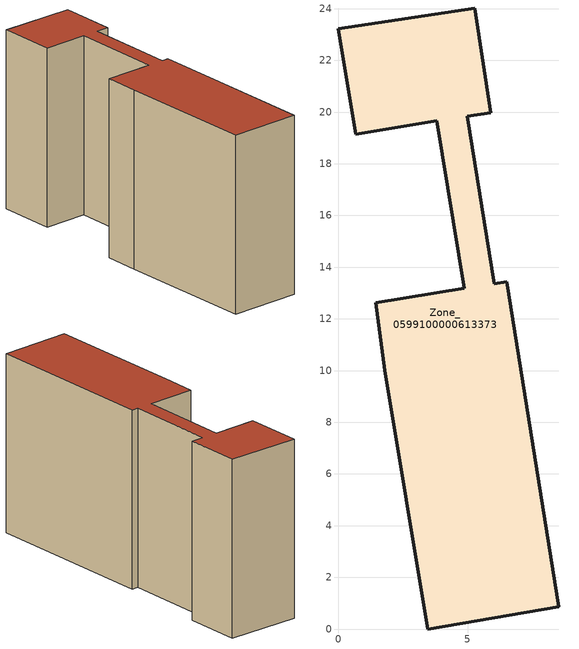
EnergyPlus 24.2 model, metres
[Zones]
Zone_0599100000613373
 floor ground (C_G): 1.79,10.02 1.44,12.62 4.87,13.18 3.81,19.66 0.68,19.14 0,23.23 5.28,24.03 5.89,19.98 4.98,19.84 6.03,13.36 6.53,13.45 8.53,0.86 3.46,0 z0
 wall outside (C_F): 6.03,13.36 4.98,19.84 5.89,19.98 5.28,24.03 0,23.23 0.68,19.14 3.81,19.66 4.87,13.18 1.44,12.62 1.79,10.02 3.46,0 8.53,0.86 6.53,13.45 6.03,13.36 z0:12.84
 roof outside (C_R): 1.79,10.02 3.46,0 8.53,0.86 6.53,13.45 6.03,13.36 4.98,19.84 5.89,19.98 5.28,24.03 0,23.23 0.68,19.14 3.81,19.66 4.87,13.18 1.44,12.62 z12.84
[BUILDING]
Pand.0599100000613373: North Axis=0; Terrain=City; Loads Convergence Tolerance Value=0.04; Temperature Convergence Tolerance Value=0.4; Solar Distribution=FullExterior; Maximum Number of Warmup Days=25; Minimum Number of Warmup Days=1
[Site:Location]
Rotterdam.The.Hague.AP_ZH_NLD Design_Conditions: Latitude=51.96; Longitude=4.45; Time Zone=1; Elevation=-4.5
[SITE:GROUNDTEMPERATURE:BUILDINGSURFACE]
18, 18, 18, 18, 18, 18, 18, 18, 18, 18, 18, 18
[MATERIAL] Thermal Absorptance=0.9; Solar Absorptance=0.7; Visible Absorptance=0.7
Name | Roughness | Thickness | Conductivity | Density | Specific Heat
G.TI.1946 | MediumSmooth | 0.15 | 1 | 540 | 1210
F.TI.1946 | Rough | 0.3 | 0.857143 | 1920 | 840
R.TI.1946 | MediumRough | 0.2 | 0.1 | 1500 | 1000
[CONSTRUCTION]
C_G: G.TI.1946
C_F: F.TI.1946
C_R: R.TI.1946
[ZONE]
Zone_0599100000613373: Type=1; Multiplier=1; Ceiling Height=Autocalculate; Volume=Autocalculate; Floor Area=autocalculate; Part of Total Floor Area=Yes
[ZONEINFILTRATION:DESIGNFLOWRATE]
Infil_Zone_0599100000613373: Zone or ZoneList or Space or SpaceList=Zone_0599100000613373; Schedule=AlwaysOn; Design Flow Rate Calculation Method=Flow/Area; Flow Rate per Floor Area=0.003; Constant Term Coefficient=1; Temperature Term Coefficient=0; Velocity Term Coefficient=0; Velocity Squared Term Coefficient=0
[HVACTEMPLATE:ZONE:IDEALLOADSAIRSYSTEM]
Zone_0599100000613373: Maximum Heating Supply Air Temperature=50; Minimum Cooling Supply Air Temperature=13; Maximum Heating Supply Air Humidity Ratio=0.0156; Minimum Cooling Supply Air Humidity Ratio=0.0077; Heating Limit=NoLimit; Cooling Limit=NoLimit; Dehumidification Control Type=ConstantSensibleHeatRatio; Cooling Sensible Heat Ratio=0.7; Dehumidification Setpoint=60; Humidification Control Type=None; Humidification Setpoint=30; Outdoor Air Method=None; Outdoor Air Flow Rate per Person=0.00944; Outdoor Air Flow Rate per Zone Floor Area=0; Outdoor Air Flow Rate per Zone=0; Demand Controlled Ventilation Type=None; Outdoor Air Economizer Type=NoEconomizer; Heat Recovery Type=None; Sensible Heat Recovery Effectiveness=0.7; Latent Heat Recovery Effectiveness=0.65
[ZONECONTROL:THERMOSTAT]
ThermostatControl_Zone_0599100000613373: Zone or ZoneList=Zone_0599100000613373; Control Type Schedule=DualSetpointControlType; Control 1=Thermostat_Zone_0599100000613373; Temperature Difference Between Cutout And Setpoint=0
[THERMOSTATSETPOINT:DUALSETPOINT]
Thermostat_Zone_0599100000613373: Heating Setpoint Temperature Schedule=HeatingSetpoint_Zone_0599100000613373; Cooling Setpoint Temperature Schedule=CoolingSetpoint_Zone_0599100000613373
[SCHEDULE:COMPACT]
HeatingSetpoint_Zone_0599100000613373: Through: 12/31, For: AllDays, Until: 24:00, 21
CoolingSetpoint_Zone_0599100000613373: Through: 12/31, For: AllDays, Until: 24:00, 24
DualSetpointControlType: Through: 12/31, For: AllDays, Until: 24:00, 4
AlwaysOn: Through: 12/31, For: AllDays, Until: 24:00, 1
